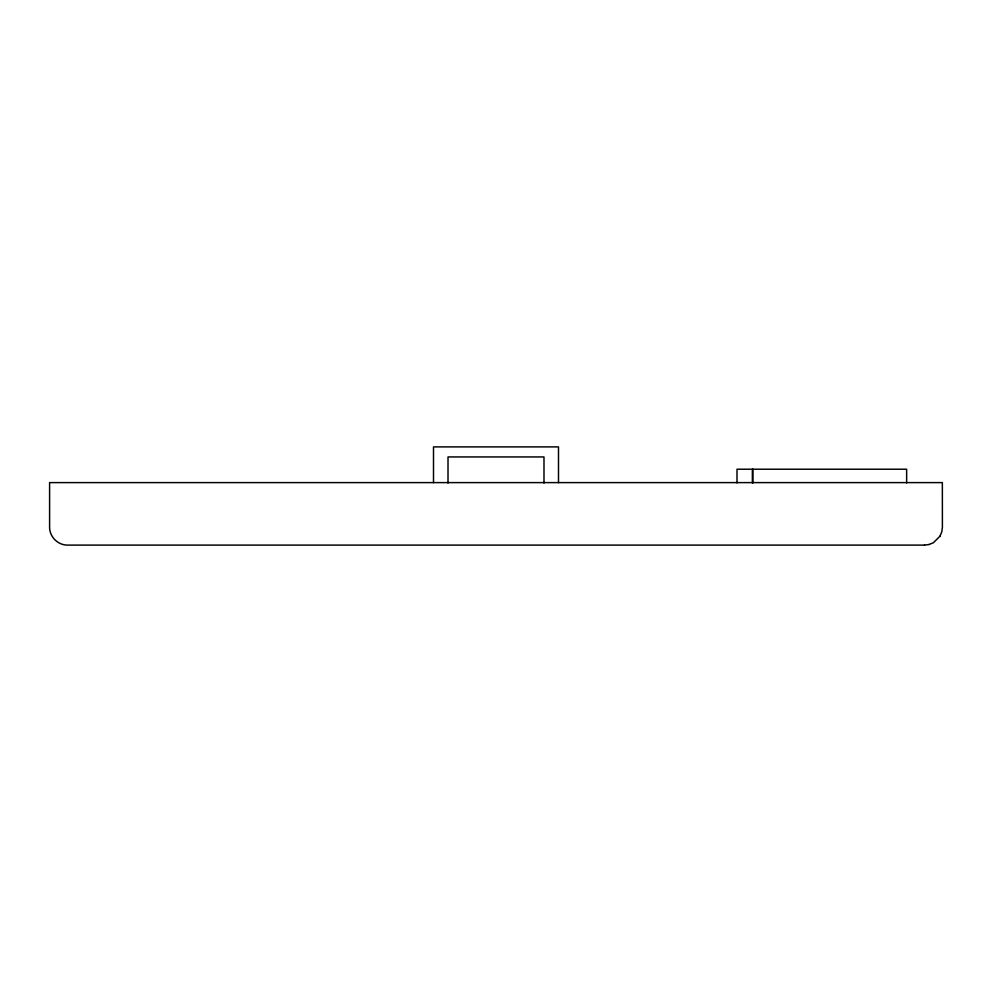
<?xml version="1.0" encoding="UTF-8"?>
<svg xmlns="http://www.w3.org/2000/svg" width="992" height="992" viewBox="0 0 992 992"><rect width="100%" height="100%" fill="white"/><g stroke="black" fill="none" stroke-linecap="round" stroke-linejoin="round"><path stroke-width="1.49" d="M939.957 536.176L941.792 531.873L942.4 527.248L942.35 482.608L49.6 482.608L49.6 527.248C49.538 536.808 57.896 545.166 67.456 545.104L924.544 545.104M940.007 536.176L933.422 542.711L929.107 544.496M924.494 545.104L929.169 544.496M906.638 482.918L906.638 469.216L737.006 469.216L737.006 482.918M752.891 469.216L752.891 482.918M752.37 469.216L752.37 482.918M558.496 482.608L558.496 446.896L433.504 446.896L433.504 482.608M543.988 483.079L543.988 456.94L448.012 456.94L448.012 483.079"/></g></svg>
